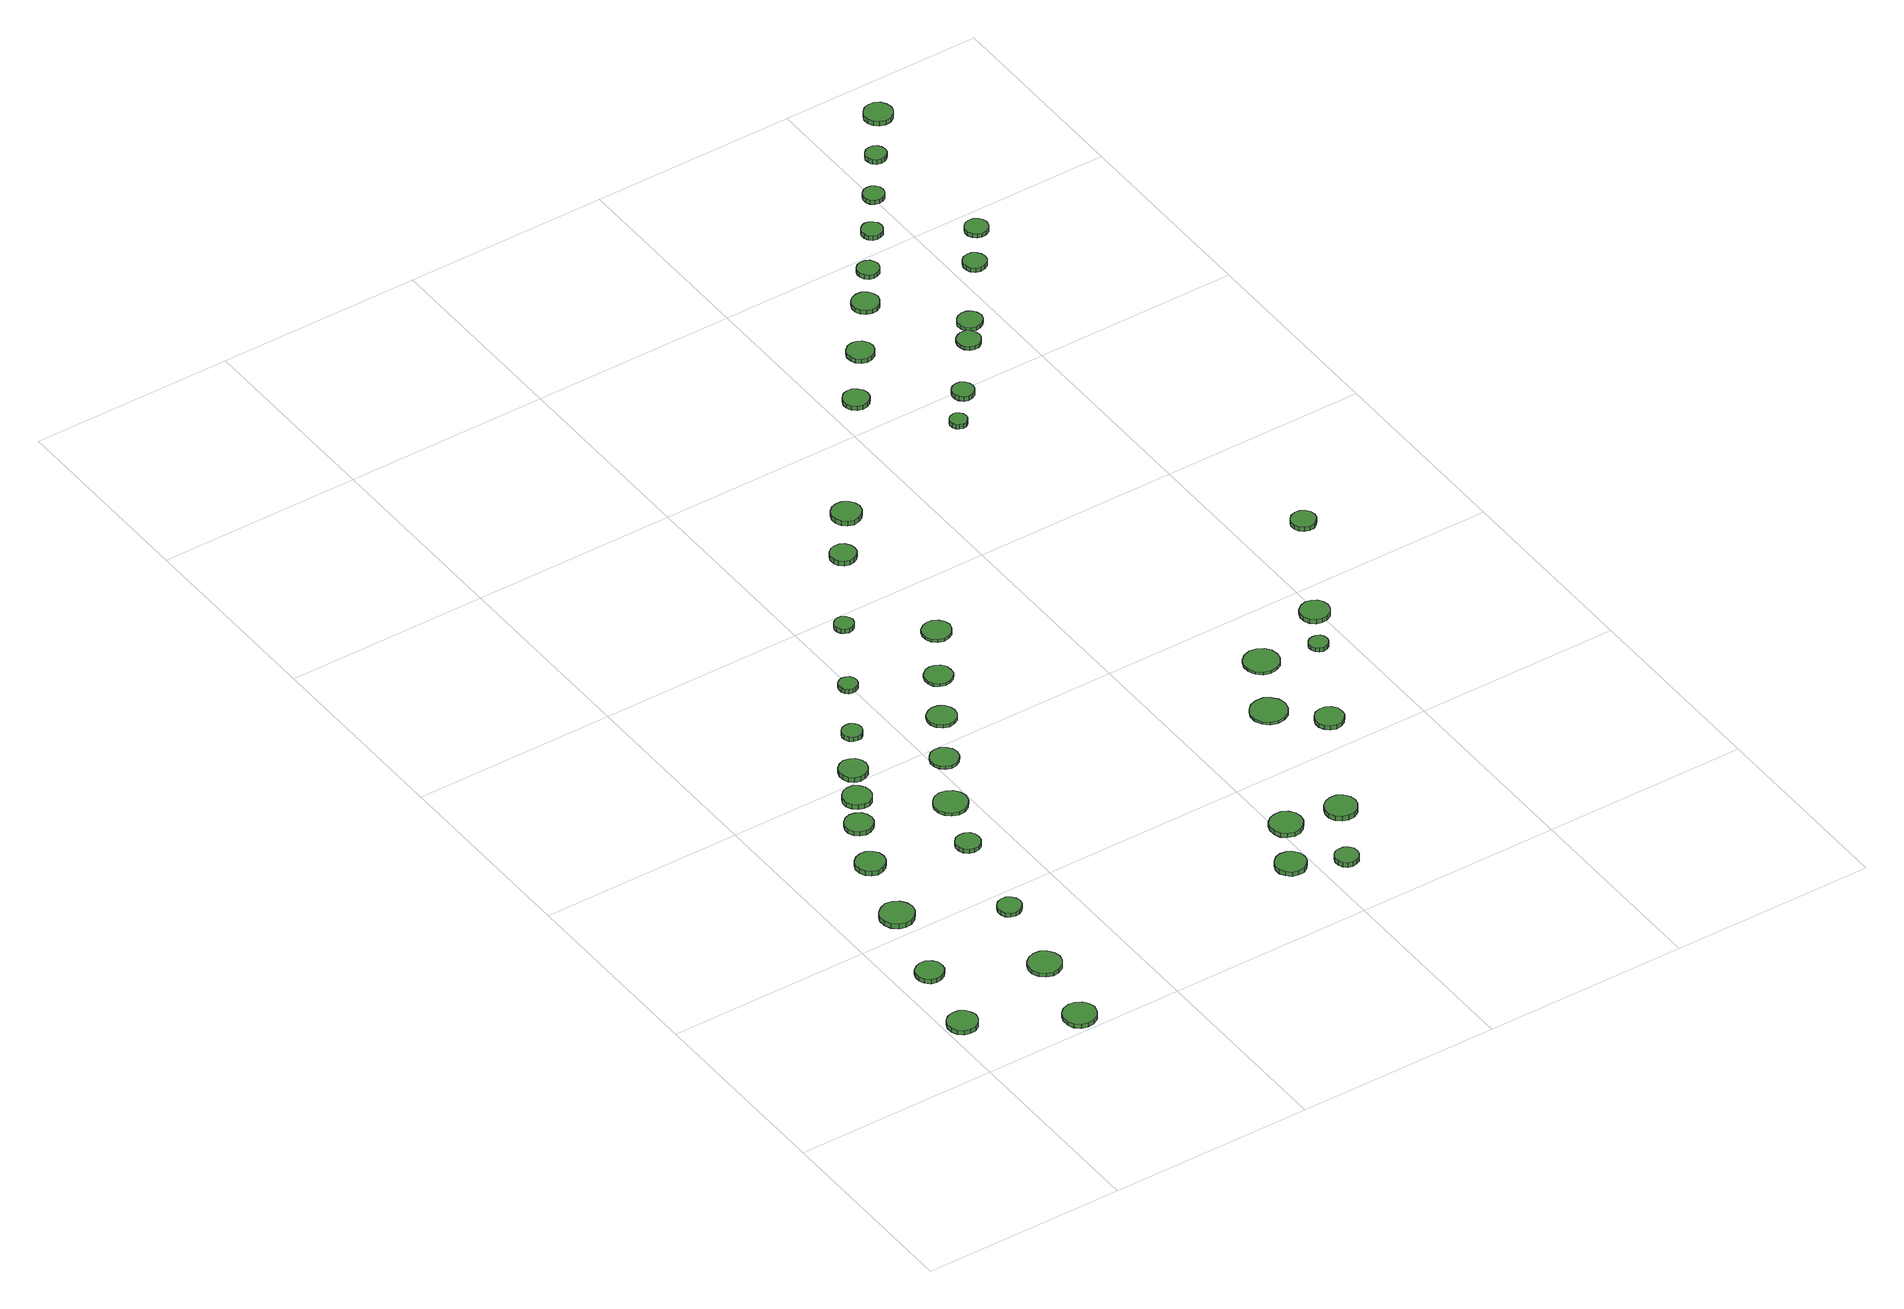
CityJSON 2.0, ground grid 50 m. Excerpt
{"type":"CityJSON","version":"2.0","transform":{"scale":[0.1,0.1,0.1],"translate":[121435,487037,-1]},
"CityObjects":{
"tree1":{"type":"SolitaryVegetationObject","attributes":{"function":"something"},"geometry":[{"type":"MultiSurface","lod":"1","boundaries":[[[0,1,2,3,4,5,6,7,8,9,10,11,12,13,14]],[[15,16,17,18,19,20,21,22,23,24,25,26,27,28,29]],[[0,29,28,1]],[[1,28,27,2]],[[2,27,26,3]],[[3,26,25,4]],[[4,25,24,5]],[[5,24,23,6]],[[6,23,22,7]],[[7,22,21,8]],[[8,21,20,9]],[[9,20,19,10]],[[10,19,18,11]],[[11,18,17,12]],[[12,17,16,13]],[[13,16,15,14]],[[14,15,29,0]]]}]},
"tree2":{"type":"SolitaryVegetationObject","attributes":{"function":"something"},"geometry":[{"type":"MultiSurface","lod":"1","boundaries":[[[30,31,32,33,34,35,36,37,38,39,40,41,42,43,44]],[[45,46,47,48,49,50,51,52,53,54,55,56,57,58,59]],[[30,59,58,31]],[[31,58,57,32]],[[32,57,56,33]],[[33,56,55,34]],[[34,55,54,35]],[[35,54,53,36]],[[36,53,52,37]],[[37,52,51,38]],[[38,51,50,39]],[[39,50,49,40]],[[40,49,48,41]],[[41,48,47,42]],[[42,47,46,43]],[[43,46,45,44]],[[44,45,59,30]]]}]},
"tree3":{"type":"SolitaryVegetationObject","attributes":{"function":"something"},"geometry":[{"type":"MultiSurface","lod":"1","boundaries":[[[60,61,62,63,64,65,66,67,68,69,70,71,72,73,74]],[[75,76,77,78,79,80,81,82,83,84,85,86,87,88,89]],[[60,89,88,61]],[[61,88,87,62]],[[62,87,86,63]],[[63,86,85,64]],[[64,85,84,65]],[[65,84,83,66]],[[66,83,82,67]],[[67,82,81,68]],[[68,81,80,69]],[[69,80,79,70]],[[70,79,78,71]],[[71,78,77,72]],[[72,77,76,73]],[[73,76,75,74]],[[74,75,89,60]]]}]},
"tree4":{"type":"SolitaryVegetationObject","attributes":{"function":"something"},"geometry":[{"type":"MultiSurface","lod":"1","boundaries":[[[90,91,92,93,94,95,96,97,98,99,100,101,102,103,104]],[[105,106,107,108,109,110,111,112,113,114,115,116,117,118,119]],[[90,119,118,91]],[[91,118,117,92]],[[92,117,116,93]],[[93,116,115,94]],[[94,115,114,95]],[[95,114,113,96]],[[96,113,112,97]],[[97,112,111,98]],[[98,111,110,99]],[[99,110,109,100]],[[100,109,108,101]],[[101,108,107,102]],[[102,107,106,103]],[[103,106,105,104]],[[104,105,119,90]]]}]},
"tree5":{"type":"SolitaryVegetationObject","attributes":{"function":"something"},"geometry":[{"type":"MultiSurface","lod":"1","boundaries":[[[120,121,122,123,124,125,126,127,128,129,130,131,132,133,134]],[[135,136,137,138,139,140,141,142,143,144,145,146,147,148,149]],[[120,149,148,121]],[[121,148,147,122]],[[122,147,146,123]],[[123,146,145,124]],[[124,145,144,125]],[[125,144,143,126]],[[126,143,142,127]],[[127,142,141,128]],[[128,141,140,129]],[[129,140,139,130]],[[130,139,138,131]],[[131,138,137,132]],[[132,137,136,133]],[[133,136,135,134]],[[134,135,149,120]]]}]},
"tree6":{"type":"SolitaryVegetationObject","attributes":{"function":"something"},"geometry":[{"type":"MultiSurface","lod":"1","boundaries":[[[150,151,152,153,154,155,156,157,158,159,160,161,162,163,164]],[[165,166,167,168,169,170,171,172,173,174,175,176,177,178,179]],[[150,179,178,151]],[[151,178,177,152]],[[152,177,176,153]],[[153,176,175,154]],[[154,175,174,155]],[[155,174,173,156]],[[156,173,172,157]],[[157,172,171,158]],[[158,171,170,159]],[[159,170,169,160]],[[160,169,168,161]],[[161,168,167,162]],[[162,167,166,163]],[[163,166,165,164]],[[164,165,179,150]]]}]},
"tree7":{"type":"SolitaryVegetationObject","attributes":{"function":"something"},"geometry":[{"type":"MultiSurface","lod":"1","boundaries":[[[180,181,182,183,184,185,186,187,188,189,190,191,192,193,194]],[[195,196,197,198,199,200,201,202,203,204,205,206,207,208,209]],[[180,209,208,181]],[[181,208,207,182]],[[182,207,206,183]],[[183,206,205,184]],[[184,205,204,185]],[[185,204,203,186]],[[186,203,202,187]],[[187,202,201,188]],[[188,201,200,189]],[[189,200,199,190]],[[190,199,198,191]],[[191,198,197,192]],[[192,197,196,193]],[[193,196,195,194]],[[194,195,209,180]]]}]},
"tree8":{"type":"SolitaryVegetationObject","attributes":{"function":"something"},"geometry":[{"type":"MultiSurface","lod":"1","boundaries":[[[210,211,212,213,214,215,216,217,218,219,220,221,222,223,224]],[[225,226,227,228,229,230,231,232,233,234,235,236,237,238,239]],[[210,239,238,211]],[[211,238,237,212]],[[212,237,236,213]],[[213,236,235,214]],[[214,235,234,215]],[[215,234,233,216]],[[216,233,232,217]],[[217,232,231,218]],[[218,231,230,219]],[[219,230,229,220]],[[220,229,228,221]],[[221,228,227,222]],[[222,227,226,223]],[[223,226,225,224]],[[224,225,239,210]]]}]},
"tree9":{"type":"SolitaryVegetationObject","attributes":{"function":"something"},"geometry":[{"type":"MultiSurface","lod":"1","boundaries":[[[240,241,242,243,244,245,246,247,248,249,250,251,252,253,254]],[[255,256,257,258,259,260,261,262,263,264,265,266,267,268,269]],[[240,269,268,241]],[[241,268,267,242]],[[242,267,266,243]],[[243,266,265,244]],[[244,265,264,245]],[[245,264,263,246]],[[246,263,262,247]],[[247,262,261,248]],[[248,261,260,249]],[[249,260,259,250]],[[250,259,258,251]],[[251,258,257,252]],[[252,257,256,253]],[[253,256,255,254]],[[254,255,269,240]]]}]},
"tree10":{"type":"SolitaryVegetationObject","attributes":{"function":"something"},"geometry":[{"type":"MultiSurface","lod":"1","boundaries":[[[270,271,272,273,274,275,276,277,278,279,280,281,282,283,284]],[[285,286,287,288,289,290,291,292,293,294,295,296,297,298,299]],[[270,299,298,271]],[[271,298,297,272]],[[272,297,296,273]],[[273,296,295,274]],[[274,295,294,275]],[[275,294,293,276]],[[276,293,292,277]],[[277,292,291,278]],[[278,291,290,279]],[[279,290,289,280]],[[280,289,288,281]],[[281,288,287,282]],[[282,287,286,283]],[[283,286,285,284]],[[284,285,299,270]]]}]},
"tree11":{"type":"SolitaryVegetationObject","attributes":{"function":"something"},"geometry":[{"type":"MultiSurface","lod":"1","boundaries":[[[300,301,302,303,304,305,306,307,308,309,310,311,312,313,314]],[[315,316,317,318,319,320,321,322,323,324,325,326,327,328,329]],[[300,329,328,301]],[[301,328,327,302]],[[302,327,326,303]],[[303,326,325,304]],[[304,325,324,305]],[[305,324,323,306]],[[306,323,322,307]],[[307,322,321,308]],[[308,321,320,309]],[[309,320,319,310]],[[310,319,318,311]],[[311,318,317,312]],[[312,317,316,313]],[[313,316,315,314]],[[314,315,329,300]]]}]},
"tree12":{"type":"SolitaryVegetationObject","attributes":{"function":"something"},"geometry":[{"type":"MultiSurface","lod":"1","boundaries":[[[330,331,332,333,334,335,336,337,338,339,340,341,342,343,344]],[[345,346,347,348,349,350,351,352,353,354,355,356,357,358,359]],[[330,359,358,331]],[[331,358,357,332]],[[332,357,356,333]],[[333,356,355,334]],[[334,355,354,335]],[[335,354,353,336]],[[336,353,352,337]],[[337,352,351,338]],[[338,351,350,339]],[[339,350,349,340]],[[340,349,348,341]],[[341,348,347,342]],[[342,347,346,343]],[[343,346,345,344]],[[344,345,359,330]]]}]},
"tree13":{"type":"SolitaryVegetationObject","attributes":{"function":"something"},"geometry":[{"type":"MultiSurface","lod":"1","boundaries":[[[360,361,362,363,364,365,366,367,368,369,370,371,372,373,374]],[[375,376,377,378,379,380,381,382,383,384,385,386,387,388,389]],[[360,389,388,361]],[[361,388,387,362]],[[362,387,386,363]],[[363,386,385,364]],[[364,385,384,365]],[[365,384,383,366]],[[366,383,382,367]],[[367,382,381,368]],[[368,381,380,369]],[[369,380,379,370]],[[370,379,378,371]],[[371,378,377,372]],[[372,377,376,373]],[[373,376,375,374]],[[374,375,389,360]]]}]},
"tree14":{"type":"SolitaryVegetationObject","attributes":{"function":"something"},"geometry":[{"type":"MultiSurface","lod":"1","boundaries":[[[390,391,392,393,394,395,396,397,398,399,400,401,402,403,404]],[[405,406,407,408,409,410,411,412,413,414,415,416,417,418,419]],[[390,419,418,391]],[[391,418,417,392]],[[392,417,416,393]],[[393,416,415,394]],[[394,415,414,395]],[[395,414,413,396]],[[396,413,412,397]],[[397,412,411,398]],[[398,411,410,399]],[[399,410,409,400]],[[400,409,408,401]],[[401,408,407,402]],[[402,407,406,403]],[[403,406,405,404]],[[404,405,419,390]]]}]},
"tree15":{"type":"SolitaryVegetationObject","attributes":{"function":"something"},"geometry":[{"type":"MultiSurface","lod":"1","boundaries":[[[420,421,422,423,424,425,426,427,428,429,430,431,432,433,434]],[[435,436,437,438,439,440,441,442,443,444,445,446,447,448,449]],[[420,449,448,421]],[[421,448,447,422]],[[422,447,446,423]],[[423,446,445,424]],[[424,445,444,425]],[[425,444,443,426]],[[426,443,442,427]],[[427,442,441,428]],[[428,441,440,429]],[[429,440,439,430]],[[430,439,438,431]],[[431,438,437,432]],[[432,437,436,433]],[[433,436,435,434]],[[434,435,449,420]]]}]},
"tree16":{"type":"SolitaryVegetationObject","attributes":{"function":"something"},"geometry":[{"type":"MultiSurface","lod":"1","boundaries":[[[450,451,452,453,454,455,456,457,458,459,460,461,462,463,464]],[[465,466,467,468,469,470,471,472,473,474,475,476,477,478,479]],[[450,479,478,451]],[[451,478,477,452]],[[452,477,476,453]],[[453,476,475,454]],[[454,475,474,455]],[[455,474,473,456]],[[456,473,472,457]],[[457,472,471,458]],[[458,471,470,459]],[[459,470,469,460]],[[460,469,468,461]],[[461,468,467,462]],[[462,467,466,463]],[[463,466,465,464]],[[464,465,479,450]]]}]},
"tree17":{"type":"SolitaryVegetationObject","attributes":{"function":"something"},"geometry":[{"type":"MultiSurface","lod":"1","boundaries":[[[480,481,482,483,484,485,486,487,488,489,490,491,492,493,494]],[[495,496,497,498,499,500,501,502,503,504,505,506,507,508,509]],[[480,509,508,481]],[[481,508,507,482]],[[482,507,506,483]],[[483,506,505,484]],[[484,505,504,485]],[[485,504,503,486]],[[486,503,502,487]],[[487,502,501,488]],[[488,501,500,489]],[[489,500,499,490]],[[490,499,498,491]],[[491,498,497,492]],[[492,497,496,493]],[[493,496,495,494]],[[494,495,509,480]]]}]},
"tree18":{"type":"SolitaryVegetationObject","attributes":{"function":"something"},"geometry":[{"type":"MultiSurface","lod":"1","boundaries":[[[510,511,512,513,514,515,516,517,518,519,520,521,522,523,524]],[[525,526,527,528,529,530,531,532,533,534,535,536,537,538,539]],[[510,539,538,511]],[[511,538,537,512]],[[512,537,536,513]],[[513,536,535,514]],[[514,535,534,515]],[[515,534,533,516]],[[516,533,532,517]],[[517,532,531,518]],[[518,531,530,519]],[[519,530,529,520]],[[520,529,528,521]],[[521,528,527,522]],[[522,527,526,523]],[[523,526,525,524]],[[524,525,539,510]]]}]},
"tree19":{"type":"SolitaryVegetationObject","attributes":{"function":"something"},"geometry":[{"type":"MultiSurface","lod":"1","boundaries":[[[540,541,542,543,544,545,546,547,548,549,550,551,552,553,554]],[[555,556,557,558,559,560,561,562,563,564,565,566,567,568,569]],[[540,569,568,541]],[[541,568,567,542]],[[542,567,566,543]],[[543,566,565,544]],[[544,565,564,545]],[[545,564,563,546]],[[546,563,562,547]],[[547,562,561,548]],[[548,561,560,549]],[[549,560,559,550]],[[550,559,558,551]],[[551,558,557,552]],[[552,557,556,553]],[[553,556,555,554]],[[554,555,569,540]]]}]},
"tree20":{"type":"SolitaryVegetationObject","attributes":{"function":"something"},"geometry":[{"type":"MultiSurface","lod":"1","boundaries":[[[570,571,572,573,574,575,576,577,578,579,580,581,582,583,584]],[[585,586,587,588,589,590,591,592,593,594,595,596,597,598,599]],[[570,599,598,571]],[[571,598,597,572]],[[572,597,596,573]],[[573,596,595,574]],[[574,595,594,575]],[[575,594,593,576]],[[576,593,592,577]],[[577,592,591,578]],[[578,591,590,579]],[[579,590,589,580]],[[580,589,588,581]],[[581,588,587,582]],[[582,587,586,583]],[[583,586,585,584]],[[584,585,599,570]]]}]},
"tree21":{"type":"SolitaryVegetationObject","attributes":{"function":"something"},"geometry":[{"type":"MultiSurface","lod":"1","boundaries":[[[600,601,602,603,604,605,606,607,608,609,610,611,612,613,614]],[[615,616,617,618,619,620,621,622,623,624,625,626,627,628,629]],[[600,629,628,601]],[[601,628,627,602]],[[602,627,626,603]],[[603,626,625,604]],[[604,625,624,605]],[[605,624,623,606]],[[606,623,622,607]],[[607,622,621,608]],[[608,621,620,609]],[[609,620,619,610]],[[610,619,618,611]],[[611,618,617,612]],[[612,617,616,613]],[[613,616,615,614]],[[614,615,629,600]]]}]},
"tree22":{"type":"SolitaryVegetationObject","attributes":{"function":"something"},"geometry":[{"type":"MultiSurface","lod":"1","boundaries":[[[630,631,632,633,634,635,636,637,638,639,640,641,642,643,644]],[[645,646,647,648,649,650,651,652,653,654,655,656,657,658,659]],[[630,659,658,631]],[[631,658,657,632]],[[632,657,656,633]],[[633,656,655,634]],[[634,655,654,635]],[[635,654,653,636]],[[636,653,652,637]],[[637,652,651,638]],[[638,651,650,639]],[[639,650,649,640]],[[640,649,648,641]],[[641,648,647,642]],[[642,647,646,643]],[[643,646,645,644]],[[644,645,659,630]]]}]},
"tree23":{"type":"SolitaryVegetationObject","attributes":{"function":"something"},"geometry":[{"type":"MultiSurface","lod":"1","boundaries":[[[660,661,662,663,664,665,666,667,668,669,670,671,672,673,674]],[[675,676,677,678,679,680,681,682,683,684,685,686,687,688,689]],[[660,689,688,661]],[[661,688,687,662]],[[662,687,686,663]],[[663,686,685,664]],[[664,685,684,665]],[[665,684,683,666]],[[666,683,682,667]],[[667,682,681,668]],[[668,681,680,669]],[[669,680,679,670]],[[670,679,678,671]],[[671,678,677,672]],[[672,677,676,673]],[[673,676,675,674]],[[674,675,689,660]]]}]},
"tree24":{"type":"SolitaryVegetationObject","attributes":{"function":"something"},"geometry":[{"type":"MultiSurface","lod":"1","boundaries":[[[690,691,692,693,694,695,696,697,698,699,700,701,702,703,704]],[[705,706,707,708,709,710,711,712,713,714,715,716,717,718,719]],[[690,719,718,691]],[[691,718,717,692]],[[692,717,716,693]],[[693,716,715,694]],[[694,715,714,695]],[[695,714,713,696]],[[696,713,712,697]],[[697,712,711,698]],[[698,711,710,699]],[[699,710,709,700]],[[700,709,708,701]],[[701,708,707,702]],[[702,707,706,703]],[[703,706,705,704]],[[704,705,719,690]]]}]},
"tree25":{"type":"SolitaryVegetationObject","attributes":{"function":"something"},"geometry":[{"type":"MultiSurface","lod":"1","boundaries":[[[720,721,722,723,724,725,726,727,728,729,730,731,732,733,734]],[[735,736,737,738,739,740,741,742,743,744,745,746,747,748,749]],[[720,749,748,721]],[[721,748,747,722]],[[722,747,746,723]],[[723,746,745,724]],[[724,745,744,725]],[[725,744,743,726]],[[726,743,742,727]],[[727,742,741,728]],[[728,741,740,729]],[[729,740,739,730]],[[730,739,738,731]],[[731,738,737,732]],[[732,737,736,733]],[[733,736,735,734]],[[734,735,749,720]]]}]},
"tree26":{"type":"SolitaryVegetationObject","attributes":{"function":"something"},"geometry":[{"type":"MultiSurface","lod":"1","boundaries":[[[750,751,752,753,754,755,756,757,758,759,760,761,762,763,764]],[[765,766,767,768,769,770,771,772,773,774,775,776,777,778,779]],[[750,779,778,751]],[[751,778,777,752]],[[752,777,776,753]],[[753,776,775,754]],[[754,775,774,755]],[[755,774,773,756]],[[756,773,772,757]],[[757,772,771,758]],[[758,771,770,759]],[[759,770,769,760]],[[760,769,768,761]],[[761,768,767,762]],[[762,767,766,763]],[[763,766,765,764]],[[764,765,779,750]]]}]},
"tree27":{"type":"SolitaryVegetationObject","attributes":{"function":"something"},"geometry":[{"type":"MultiSurface","lod":"1","boundaries":[[[780,781,782,783,784,785,786,787,788,789,790,791,792,793,794]],[[795,796,797,798,799,800,801,802,803,804,805,806,807,808,809]],[[780,809,808,781]],[[781,808,807,782]],[[782,807,806,783]],[[783,806,805,784]],[[784,805,804,785]],[[785,804,803,786]],[[786,803,802,787]],[[787,802,801,788]],[[788,801,800,789]],[[789,800,799,790]],[[790,799,798,791]],[[791,798,797,792]],[[792,797,796,793]],[[793,796,795,794]],[[794,795,809,780]]]}]},
"tree28":{"type":"SolitaryVegetationObject","attributes":{"function":"something"},"geometry":[{"type":"MultiSurface","lod":"1","boundaries":[[[810,811,812,813,814,815,816,817,818,819,820,821,822,823,824]],[[825,826,827,828,829,830,831,832,833,834,835,836,837,838,839]],[[810,839,838,811]],[[811,838,837,812]],[[812,837,836,813]],[[813,836,835,814]],[[814,835,834,815]],[[815,834,833,816]],[[816,833,832,817]],[[817,832,831,818]],[[818,831,830,819]],[[819,830,829,820]],[[820,829,828,821]],[[821,828,827,822]],[[822,827,826,823]],[[823,826,825,824]],[[824,825,839,810]]]}]},
"tree29":{"type":"SolitaryVegetationObject","attributes":{"function":"something"},"geometry":[{"type":"MultiSurface","lod":"1","boundaries":[[[840,841,842,843,844,845,846,847,848,849,850,851,852,853,854]],[[855,856,857,858,859,860,861,862,863,864,865,866,867,868,869]],[[840,869,868,841]],[[841,868,867,842]],[[842,867,866,843]],[[843,866,865,844]],[[844,865,864,845]],[[845,864,863,846]],[[846,863,862,847]],[[847,862,861,848]],[[848,861,860,849]],[[849,860,859,850]],[[850,859,858,851]],[[851,858,857,852]],[[852,857,856,853]],[[853,856,855,854]],[[854,855,869,840]]]}]},
"tree30":{"type":"SolitaryVegetationObject","attributes":{"function":"something"},"geometry":[{"type":"MultiSurface","lod":"1","boundaries":[[[870,871,872,873,874,875,876,877,878,879,880,881,882,883,884]],[[885,886,887,888,889,890,891,892,893,894,895,896,897,898,899]],[[870,899,898,871]],[[871,898,897,872]],[[872,897,896,873]],[[873,896,895,874]],[[874,895,894,875]],[[875,894,893,876]],[[876,893,892,877]],[[877,892,891,878]],[[878,891,890,879]],[[879,890,889,880]],[[880,889,888,881]],[[881,888,887,882]],[[882,887,886,883]],[[883,886,885,884]],[[884,885,899,870]]]}]},
"tree31":{"type":"SolitaryVegetationObject","attributes":{"function":"something"},"geometry":[{"type":"MultiSurface","lod":"1","boundaries":[[[900,901,902,903,904,905,906,907,908,909,910,911,912,913,914]],[[915,916,917,918,919,920,921,922,923,924,925,926,927,928,929]],[[900,929,928,901]],[[901,928,927,902]],[[902,927,926,903]],[[903,926,925,904]],[[904,925,924,905]],[[905,924,923,906]],[[906,923,922,907]],[[907,922,921,908]],[[908,921,920,909]],[[909,920,919,910]],[[910,919,918,911]],[[911,918,917,912]],[[912,917,916,913]],[[913,916,915,914]],[[914,915,929,900]]]}]},
"tree32":{"type":"SolitaryVegetationObject","attributes":{"function":"something"},"geometry":[{"type":"MultiSurface","lod":"1","boundaries":[[[930,931,932,933,934,935,936,937,938,939,940,941,942,943,944]],[[945,946,947,948,949,950,951,952,953,954,955,956,957,958,959]],[[930,959,958,931]],[[931,958,957,932]],[[932,957,956,933]],[[933,956,955,934]],[[934,955,954,935]],[[935,954,953,936]],[[936,953,952,937]],[[937,952,951,938]],[[938,951,950,939]],[[939,950,949,940]],[[940,949,948,941]],[[941,948,947,942]],[[942,947,946,943]],[[943,946,945,944]],[[944,945,959,930]]]}]},
"tree33":{"type":"SolitaryVegetationObject","attributes":{"function":"something"},"geometry":[{"type":"MultiSurface","lod":"1","boundaries":[[[960,961,962,963,964,965,966,967,968,969,970,971,972,973,974]],[[975,976,977,978,979,980,981,982,983,984,985,986,987,988,989]],[[960,989,988,961]],[[961,988,987,962]],[[962,987,986,963]],[[963,986,985,964]],[[964,985,984,965]],[[965,984,983,966]],[[966,983,982,967]],[[967,982,981,968]],[[968,981,980,969]],[[969,980,979,970]],[[970,979,978,971]],[[971,978,977,972]],[[972,977,976,973]],[[973,976,975,974]],[[974,975,989,960]]]}]},
"tree34":{"type":"SolitaryVegetationObject","attributes":{"function":"something"},"geometry":[{"type":"MultiSurface","lod":"1","boundaries":[[[990,991,992,993,994,995,996,997,998,999,1000,1001,1002,1003,1004]],[[1005,1006,1007,1008,1009,1010,1011,1012,1013,1014,1015,1016,1017,1018,1019]],[[990,1019,1018,991]],[[991,1018,1017,992]],[[992,1017,1016,993]],[[993,1016,1015,994]],[[994,1015,1014,995]],[[995,1014,1013,996]],[[996,1013,1012,997]],[[997,1012,1011,998]],[[998,1011,1010,999]],[[999,1010,1009,1000]],[[1000,1009,1008,1001]],[[1001,1008,1007,1002]],[[1002,1007,1006,1003]],[[1003,1006,1005,1004]],[[1004,1005,1019,990]]]}]},
"tree35":{"type":"SolitaryVegetationObject","attributes":{"function":"something"},"geometry":[{"type":"MultiSurface","lod":"1","boundaries":[[[1020,1021,1022,1023,1024,1025,1026,1027,1028,1029,1030,1031,1032,1033,1034]],[[1035,1036,1037,1038,1039,1040,1041,1042,1043,1044,1045,1046,1047,1048,1049]],[[1020,1049,1048,1021]],[[1021,1048,1047,1022]],[[1022,1047,1046,1023]],[[1023,1046,1045,1024]],[[1024,1045,1044,1025]],[[1025,1044,1043,1026]],[[1026,1043,1042,1027]],[[1027,1042,1041,1028]],[[1028,1041,1040,1029]],[[1029,1040,1039,1030]],[[1030,1039,1038,1031]],[[1031,1038,1037,1032]],[[1032,1037,1036,1033]],[[1033,1036,1035,1034]],[[1034,1035,1049,1020]]]}]},
"tree36":{"type":"SolitaryVegetationObject","attributes":{"function":"something"},"geometry":[{"type":"MultiSurface","lod":"1","boundaries":[[[1050,1051,1052,1053,1054,1055,1056,1057,1058,1059,1060,1061,1062,1063,1064]],[[1065,1066,1067,1068,1069,1070,1071,1072,1073,1074,1075,1076,1077,1078,1079]],[[1050,1079,1078,1051]],[[1051,1078,1077,1052]],[[1052,1077,1076,1053]],[[1053,1076,1075,1054]],[[1054,1075,1074,1055]],[[1055,1074,1073,1056]],[[1056,1073,1072,1057]],[[1057,1072,1071,1058]],[[1058,1071,1070,1059]],[[1059,1070,1069,1060]],[[1060,1069,1068,1061]],[[1061,1068,1067,1062]],[[1062,1067,1066,1063]],[[1063,1066,1065,1064]],[[1064,1065,1079,1050]]]}]},
"tree37":{"type":"SolitaryVegetationObject","attributes":{"function":"something"},"geometry":[{"type":"MultiSurface","lod":"1","boundaries":[[[1080,1081,1082,1083,1084,1085,1086,1087,1088,1089,1090,1091,1092,1093,1094]],[[1095,1096,1097,1098,1099,1100,1101,1102,1103,1104,1105,1106,1107,1108,1109]],[[1080,1109,1108,1081]],[[1081,1108,1107,1082]],[[1082,1107,1106,1083]],[[1083,1106,1105,1084]],[[1084,1105,1104,1085]],[[1085,1104,1103,1086]],[[1086,1103,1102,1087]],[[1087,1102,1101,1088]],[[1088,1101,1100,1089]],[[1089,1100,1099,1090]],[[1090,1099,1098,1091]],[[1091,1098,1097,1092]],[[1092,1097,1096,1093]],[[1093,1096,1095,1094]],[[1094,1095,1109,1080]]]}]},
"tree38":{"type":"SolitaryVegetationObject","attributes":{"function":"something"},"geometry":[{"type":"MultiSurface","lod":"1","boundaries":[[[1110,1111,1112,1113,1114,1115,1116,1117,1118,1119,1120,1121,1122,1123,1124]],[[1125,1126,1127,1128,1129,1130,1131,1132,1133,1134,1135,1136,1137,1138,1139]],[[1110,1139,1138,1111]],[[1111,1138,1137,1112]],[[1112,1137,1136,1113]],[[1113,1136,1135,1114]],[[1114,1135,1134,1115]],[[1115,1134,1133,1116]],[[1116,1133,1132,1117]],[[1117,1132,1131,1118]],[[1118,1131,1130,1119]],[[1119,1130,1129,1120]],[[1120,1129,1128,1121]],[[1121,1128,1127,1122]],[[1122,1127,1126,1123]],[[1123,1126,1125,1124]],[[1124,1125,1139,1110]]]}]},
"tree39":{"type":"SolitaryVegetationObject","attributes":{"function":"something"},"geometry":[{"type":"MultiSurface","lod":"1","boundaries":[[[1140,1141,1142,1143,1144,1145,1146,1147,1148,1149,1150,1151,1152,1153,1154]],[[1155,1156,1157,1158,1159,1160,1161,1162,1163,1164,1165,1166,1167,1168,1169]],[[1140,1169,1168,1141]],[[1141,1168,1167,1142]],[[1142,1167,1166,1143]],[[1143,1166,1165,1144]],[[1144,1165,1164,1145]],[[1145,1164,1163,1146]],[[1146,1163,1162,1147]],[[1147,1162,1161,1148]],[[1148,1161,1160,1149]],[[1149,1160,1159,1150]],[[1150,1159,1158,1151]],[[1151,1158,1157,1152]],[[1152,1157,1156,1153]],[[1153,1156,1155,1154]],[[1154,1155,1169,1140]]]}]},
"tree40":{"type":"SolitaryVegetationObject","attributes":{"function":"something"},"geometry":[{"type":"MultiSurface","lod":"1","boundaries":[[[1170,1171,1172,1173,1174,1175,1176,1177,1178,1179,1180,1181,1182,1183,1184]],[[1185,1186,1187,1188,1189,1190,1191,1192,1193,1194,1195,1196,1197,1198,1199]],[[1170,1199,1198,1171]],[[1171,1198,1197,1172]],[[1172,1197,1196,1173]],[[1173,1196,1195,1174]],[[1174,1195,1194,1175]],[[1175,1194,1193,1176]],[[1176,1193,1192,1177]],[[1177,1192,1191,1178]],[[1178,1191,1190,1179]],[[1179,1190,1189,1180]],[[1180,1189,1188,1181]],[[1181,1188,1187,1182]],[[1182,1187,1186,1183]],[[1183,1186,1185,1184]],[[1184,1185,1199,1170]]]}]},
"tree41":{"type":"SolitaryVegetationObject","attributes":{"function":"something"},"geometry":[{"type":"MultiSurface","lod":"1","boundaries":[[[1200,1201,1202,1203,1204,1205,1206,1207,1208,1209,1210,1211,1212,1213,1214]],[[1215,1216,1217,1218,1219,1220,1221,1222,1223,1224,1225,1226,1227,1228,1229]],[[1200,1229,1228,1201]],[[1201,1228,1227,1202]],[[1202,1227,1226,1203]],[[1203,1226,1225,1204]],[[1204,1225,1224,1205]],[[1205,1224,1223,1206]],[[1206,1223,1222,1207]],[[1207,1222,1221,1208]],[[1208,1221,1220,1209]],[[1209,1220,1219,1210]],[[1210,1219,1218,1211]],[[1211,1218,1217,1212]],[[1212,1217,1216,1213]],[[1213,1216,1215,1214]],[[1214,1215,1229,1200]]]}]},
"tree42":{"type":"SolitaryVegetationObject","attributes":{"function":"something"},"geometry":[{"type":"MultiSurface","lod":"1","boundaries":[[[1230,1231,1232,1233,1234,1235,1236,1237,1238,1239,1240,1241,1242,1243,1244]],[[1245,1246,1247,1248,1249,1250,1251,1252,1253,1254,1255,1256,1257,1258,1259]],[[1230,1259,1258,1231]],[[1231,1258,1257,1232]],[[1232,1257,1256,1233]],[[1233,1256,1255,1234]],[[1234,1255,1254,1235]],[[1235,1254,1253,1236]],[[1236,1253,1252,1237]],[[1237,1252,1251,1238]],[[1238,1251,1250,1239]],[[1239,1250,1249,1240]],[[1240,1249,1248,1241]],[[1241,1248,1247,1242]],[[1242,1247,1246,1243]],[[1243,1246,1245,1244]],[[1244,1245,1259,1230]]]}]},
"tree43":{"type":"SolitaryVegetationObject","attributes":{"function":"something"},"geometry":[{"type":"MultiSurface","lod":"1","boundaries":[[[1260,1261,1262,1263,1264,1265,1266,1267,1268,1269,1270,1271,1272,1273,1274]],[[1275,1276,1277,1278,1279,1280,1281,1282,1283,1284,1285,1286,1287,1288,1289]],[[1260,1289,1288,1261]],[[1261,1288,1287,1262]],[[1262,1287,1286,1263]],[[1263,1286,1285,1264]],[[1264,1285,1284,1265]],[[1265,1284,1283,1266]],[[1266,1283,1282,1267]],[[1267,1282,1281,1268]],[[1268,1281,1280,1269]],[[1269,1280,1279,1270]],[[1270,1279,1278,1271]],[[1271,1278,1277,1272]],[[1272,1277,1276,1273]],[[1273,1276,1275,1274]],[[1274,1275,1289,1260]]]}]},
"tree44":{"type":"SolitaryVegetationObject","attributes":{"function":"something"},"geometry":[{"type":"MultiSurface","lod":"1","boundaries":[[[1290,1291,1292,1293,1294,1295,1296,1297,1298,1299,1300,1301,1302,1303,1304]],[[1305,1306,1307,1308,1309,1310,1311,1312,1313,1314,1315,1316,1317,1318,1319]],[[1290,1319,1318,1291]],[[1291,1318,1317,1292]],[[1292,1317,1316,1293]],[[1293,1316,1315,1294]],[[1294,1315,1314,1295]],[[1295,1314,1313,1296]],[[1296,1313,1312,1297]],[[1297,1312,1311,1298]],[[1298,1311,1310,1299]],[[1299,1310,1309,1300]],[[1300,1309,1308,1301]],[[1301,1308,1307,1302]],[[1302,1307,1306,1303]],[[1303,1306,1305,1304]],[[1304,1305,1319,1290]]]}]},
"tree45":{"type":"SolitaryVegetationObject","attributes":{"function":"something"},"geometry":[{"type":"MultiSurface","lod":"1","boundaries":[[[1320,1321,1322,1323,1324,1325,1326,1327,1328,1329,1330,1331,1332,1333,1334]],[[1335,1336,1337,1338,1339,1340,1341,1342,1343,1344,1345,1346,1347,1348,1349]],[[1320,1349,1348,1321]],[[1321,1348,1347,1322]],[[1322,1347,1346,1323]],[[1323,1346,1345,1324]],[[1324,1345,1344,1325]],[[1325,1344,1343,1326]],[[1326,1343,1342,1327]],[[1327,1342,1341,1328]],[[1328,1341,1340,1329]],[[1329,1340,1339,1330]],[[1330,1339,1338,1331]],[[1331,1338,1337,1332]],[[1332,1337,1336,1333]],[[1333,1336,1335,1334]],[[1334,1335,1349,1320]]]}]}
},
"vertices":[
[80,172,17],[76,186,17],[68,198,17],[55,206,17],[40,207,17],[26,203,17],[14,193,17],[8,179,17],[8,164,17],[14,150,17],[26,140,17],[40,136,17],[55,137,17],[68,145,17],[76,157,17],[76,157,6],[68,145,6],[55,137,6],[40,136,6],[26,140,6],[14,150,6],[8,164,6],[8,179,6],[14,193,6],[26,203,6],[40,207,6],[55,206,6],[68,198,6],[76,186,6],[80,172,6],
[115,357,18],[113,371,18],[104,382,18],[92,389,18],[79,390,18],[66,386,18],[55,377,18],[50,364,18],[50,350,18],[55,338,18],[66,328,18],[79,324,18],[92,326,18],[104,332,18],[113,344,18],[113,344,6],[104,332,6],[92,326,6],[79,324,6],[66,328,6],[55,338,6],[50,350,6],[50,364,6],[55,377,6],[66,386,6],[79,390,6],[92,389,6],[104,382,6],[113,371,6],[115,357,6],
[312,48,17],[308,64,17],[299,77,17],[284,85,17],[268,87,17],[252,82,17],[240,71,17],[234,56,17],[234,39,17],[240,24,17],[252,13,17],[268,8,17],[284,10,17],[299,18,17],[308,31,17],[308,31,6],[299,18,6],[284,10,6],[268,8,6],[252,13,6],[240,24,6],[234,39,6],[234,56,6],[240,71,6],[252,82,6],[268,87,6],[284,85,6],[299,77,6],[308,64,6],[312,48,6],
[173,558,23],[169,575,23],[159,588,23],[145,597,23],[128,599,23],[112,593,23],[99,582,23],[92,567,23],[92,550,23],[99,534,23],[112,523,23],[128,518,23],[145,519,23],[159,528,23],[169,542,23],[169,542,10],[159,528,10],[145,519,10],[128,518,10],[112,523,10],[99,534,10],[92,550,10],[92,567,10],[99,582,10],[112,593,10],[128,599,10],[145,597,10],[159,588,10],[169,575,10],[173,558,10],
[349,239,16],[345,255,16],[336,268,16],[321,277,16],[305,278,16],[289,273,16],[277,262,16],[270,247,16],[270,230,16],[277,215,16],[289,204,16],[305,199,16],[321,201,16],[336,209,16],[345,223,16],[345,223,6],[336,209,6],[321,201,6],[305,199,6],[289,204,6],[277,215,6],[270,230,6],[270,247,6],[277,262,6],[289,273,6],[305,278,6],[321,277,6],[336,268,6],[345,255,6],[349,239,6],
[220,740,22],[217,755,22],[208,766,22],[195,774,22],[181,775,22],[167,771,22],[156,761,22],[150,748,22],[150,733,22],[156,719,22],[167,710,22],[181,705,22],[195,707,22],[208,714,22],[217,726,22],[217,726,9],[208,714,9],[195,707,9],[181,705,9],[167,710,9],[156,719,9],[150,733,9],[150,748,9],[156,761,9],[167,771,9],[181,775,9],[195,774,9],[208,766,9],[217,755,9],[220,740,9],
[385,446,17],[382,458,17],[375,468,17],[365,474,17],[353,475,17],[342,471,17],[333,463,17],[328,452,17],[328,440,17],[333,429,17],[342,421,17],[353,418,17],[365,419,17],[375,425,17],[382,435,17],[382,435,6],[375,425,6],[365,419,6],[353,418,6],[342,421,6],[333,429,6],[328,440,6],[328,452,6],[333,463,6],[342,471,6],[353,475,6],[365,474,6],[375,468,6],[382,458,6],[385,446,6],
[277,871,18],[274,885,18],[266,896,18],[253,903,18],[240,905,18],[226,900,18],[216,891,18],[210,878,18],[210,864,18],[216,851,18],[226,842,18],[240,838,18],[253,839,18],[266,846,18],[274,857,18],[274,857,6],[266,846,6],[253,839,6],[240,838,6],[226,842,6],[216,851,6],[210,864,6],[210,878,6],[216,891,6],[226,900,6],[240,905,6],[253,903,6],[266,896,6],[274,885,6],[277,871,6],
[326,950,19],[323,964,19],[315,975,19],[303,983,19],[288,984,19],[275,980,19],[264,970,19],[258,957,19],[258,943,19],[264,930,19],[275,920,19],[288,916,19],[303,917,19],[315,924,19],[323,936,19],[323,936,6],[315,924,6],[303,917,6],[288,916,6],[275,920,6],[264,930,6],[258,943,6],[258,957,6],[264,970,6],[275,980,6],[288,984,6],[303,983,6],[315,975,6],[323,964,6],[326,950,6],
[435,682,17],[433,694,17],[426,704,17],[415,710,17],[403,711,17],[391,708,17],[382,699,17],[377,688,17],[377,676,17],[382,665,17],[391,656,17],[403,653,17],[415,654,17],[426,660,17],[433,670,17],[433,670,6],[426,660,6],[415,654,6],[403,653,6],[391,656,6],[382,665,6],[377,676,6],[377,688,6],[382,699,6],[391,708,6],[403,711,6],[415,710,6],[426,704,6],[433,694,6],[435,682,6],
[372,1033,19],[369,1047,19],[361,1058,19],[349,1065,19],[335,1067,19],[321,1062,19],[311,1053,19],[305,1040,19],[305,1026,19],[311,1013,19],[321,1003,19],[335,999,19],[349,1001,19],[361,1008,19],[369,1019,19],[369,1019,6],[361,1008,6],[349,1001,6],[335,999,6],[321,1003,6],[311,1013,6],[305,1026,6],[305,1040,6],[311,1053,6],[321,1062,6],[335,1067,6],[349,1065,6],[361,1058,6],[369,1047,6],[372,1033,6],
[494,820,14],[490,836,14],[480,850,14],[466,858,14],[449,860,14],[433,855,14],[421,843,14],[414,828,14],[414,811,14],[421,796,14],[433,785,14],[449,779,14],[466,781,14],[480,790,14],[490,803,14],[490,803,6],[480,790,6],[466,781,6],[449,779,6],[433,785,6],[421,796,6],[414,811,6],[414,828,6],[421,843,6],[433,855,6],[449,860,6],[466,858,6],[480,850,6],[490,836,6],[494,820,6],
[435,1144,18],[433,1154,18],[427,1162,18],[419,1167,18],[409,1168,18],[399,1165,18],[391,1158,18],[387,1149,18],[387,1139,18],[391,1129,18],[399,1123,18],[409,1120,18],[419,1121,18],[427,1126,18],[433,1134,18],[433,1134,6],[427,1126,6],[419,1121,6],[409,1120,6],[399,1123,6],[391,1129,6],[387,1139,6],[387,1149,6],[391,1158,6],[399,1165,6],[409,1168,6],[419,1167,6],[427,1162,6],[433,1154,6],[435,1144,6],
[564,957,14],[561,971,14],[553,982,14],[541,989,14],[527,991,14],[513,987,14],[503,977,14],[497,964,14],[497,950,14],[503,937,14],[513,928,14],[527,923,14],[541,925,14],[553,932,14],[561,943,14],[561,943,6],[553,932,6],[541,925,6],[527,923,6],[513,928,6],[503,937,6],[497,950,6],[497,964,6],[503,977,6],[513,987,6],[527,991,6],[541,989,6],[553,982,6],[561,971,6],[564,957,6],
[519,1286,18],[517,1295,18],[512,1302,18],[503,1307,18],[494,1308,18],[485,1305,18],[478,1299,18],[475,1290,18],[475,1281,18],[478,1272,18],[485,1266,18],[494,1263,18],[503,1264,18],[512,1269,18],[517,1276,18],[517,1276,6],[512,1269,6],[503,1264,6],[494,1263,6],[485,1266,6],[478,1272,6],[475,1281,6],[475,1290,6],[478,1299,6],[485,1305,6],[494,1308,6],[503,1307,6],[512,1302,6],[517,1295,6],[519,1286,6],
[642,1080,14],[639,1094,14],[631,1106,14],[618,1113,14],[604,1115,14],[590,1110,14],[579,1101,14],[573,1087,14],[573,1073,14],[579,1060,14],[590,1050,14],[604,1045,14],[618,1047,14],[631,1054,14],[639,1066,14],[639,1066,6],[631,1054,6],[618,1047,6],[604,1045,6],[590,1050,6],[579,1060,6],[573,1073,6],[573,1087,6],[579,1101,6],[590,1110,6],[604,1115,6],[618,1113,6],[631,1106,6],[639,1094,6],[642,1080,6],
[985,212,26],[982,227,26],[973,239,26],[960,247,26],[944,249,26],[930,244,26],[919,234,26],[912,220,26],[912,204,26],[919,191,26],[930,180,26],[944,176,26],[960,177,26],[973,185,26],[982,197,26],[982,197,14],[973,185,14],[960,177,14],[944,176,14],[930,180,14],[919,191,14],[912,204,14],[912,220,14],[919,234,14],[930,244,14],[944,249,14],[960,247,14],[973,239,14],[982,227,14],[985,212,14],
[714,1202,14],[712,1215,14],[703,1227,14],[691,1234,14],[678,1235,14],[665,1231,14],[654,1221,14],[649,1209,14],[649,1195,14],[654,1182,14],[665,1173,14],[678,1169,14],[691,1170,14],[703,1177,14],[712,1188,14],[712,1188,6],[703,1177,6],[691,1170,6],[678,1169,6],[665,1173,6],[654,1182,6],[649,1195,6],[649,1209,6],[654,1221,6],[665,1231,6],[678,1235,6],[691,1234,6],[703,1227,6],[712,1215,6],[714,1202,6],
[630,1464,18],[628,1473,18],[623,1481,18],[614,1486,18],[605,1487,18],[596,1484,18],[589,1477,18],[585,1469,18],[585,1459,18],[589,1450,18],[596,1444,18],[605,1441,18],[614,1442,18],[623,1447,18],[628,1455,18],[628,1455,6],[623,1447,6],[614,1442,6],[605,1441,6],[596,1444,6],[589,1450,6],[585,1459,6],[585,1469,6],[589,1477,6],[596,1484,6],[605,1487,6],[614,1486,6],[623,1481,6],[628,1473,6],[630,1464,6],
[1092,162,26],[1090,174,26],[1083,183,26],[1073,189,26],[1061,190,26],[1050,187,26],[1042,179,26],[1037,168,26],[1037,157,26],[1042,146,26],[1050,138,26],[1061,134,26],[1073,136,26],[1083,141,26],[1090,151,26],[1090,151,13],[1083,141,13],[1073,136,13],[1061,134,13],[1050,138,13],[1042,146,13],[1037,157,13],[1037,168,13],[1042,179,13],[1050,187,13],[1061,190,13],[1073,189,13],[1083,183,13],[1090,174,13],[1092,162,13],
[1061,338,19],[1058,354,19],[1048,368,19],[1034,376,19],[1018,377,19],[1002,372,19],[990,361,19],[984,347,19],[984,330,19],[990,315,19],[1002,305,19],[1018,299,19],[1034,301,19],[1048,309,19],[1058,323,19],[1058,323,7],[1048,309,7],[1034,301,7],[1018,299,7],[1002,305,7],[990,315,7],[984,330,7],[984,347,7],[990,361,7],[1002,372,7],[1018,377,7],[1034,376,7],[1048,368,7],[1058,354,7],[1061,338,7],
[800,1333,14],[797,1347,14],[788,1358,14],[776,1365,14],[762,1367,14],[748,1362,14],[737,1353,14],[732,1340,14],[732,1326,14],[737,1312,14],[748,1303,14],[762,1298,14],[776,1300,14],[788,1307,14],[797,1319,14],[797,1319,6],[788,1307,6],[776,1300,6],[762,1298,6],[748,1303,6],[737,1312,6],[732,1326,6],[732,1340,6],[737,1353,6],[748,1362,6],[762,1367,6],[776,1365,6],[788,1358,6],[797,1347,6],[800,1333,6],
[773,1666,20],[771,1678,20],[763,1689,20],[752,1695,20],[739,1696,20],[727,1692,20],[717,1684,20],[712,1672,20],[712,1659,20],[717,1647,20],[727,1639,20],[739,1635,20],[752,1636,20],[763,1643,20],[771,1653,20],[771,1653,7],[763,1643,7],[752,1636,7],[739,1635,7],[727,1639,7],[717,1647,7],[712,1659,7],[712,1672,7],[717,1684,7],[727,1692,7],[739,1696,7],[752,1695,7],[763,1689,7],[771,1678,7],[773,1666,7],
[1192,318,20],[1189,333,20],[1179,346,20],[1166,354,20],[1150,355,20],[1135,350,20],[1123,340,20],[1117,325,20],[1117,310,20],[1123,295,20],[1135,285,20],[1150,280,20],[1166,281,20],[1179,289,20],[1189,302,20],[1189,302,7],[1179,289,7],[1166,281,7],[1150,280,7],[1135,285,7],[1123,295,7],[1117,310,7],[1117,325,7],[1123,340,7],[1135,350,7],[1150,355,7],[1166,354,7],[1179,346,7],[1189,333,7],[1192,318,7],
[861,1775,25],[858,1789,25],[849,1801,25],[836,1809,25],[822,1810,25],[808,1806,25],[797,1796,25],[791,1782,25],[791,1768,25],[797,1754,25],[808,1745,25],[822,1740,25],[836,1742,25],[849,1749,25],[858,1761,25],[858,1761,12],[849,1749,12],[836,1742,12],[822,1740,12],[808,1745,12],[797,1754,12],[791,1768,12],[791,1782,12],[797,1796,12],[808,1806,12],[822,1810,12],[836,1809,12],[849,1801,12],[858,1789,12],[861,1775,12],
[1259,690,13],[1255,708,13],[1244,722,13],[1229,732,13],[1210,733,13],[1193,728,13],[1180,716,13],[1172,699,13],[1172,681,13],[1180,664,13],[1193,652,13],[1210,646,13],[1229,648,13],[1244,657,13],[1255,672,13],[1255,672,6],[1244,657,6],[1229,648,6],[1210,646,6],[1193,652,6],[1180,664,6],[1172,681,6],[1172,699,6],[1180,716,6],[1193,728,6],[1210,733,6],[1229,732,6],[1244,722,6],[1255,708,6],[1259,690,6],
[1345,592,17],[1342,606,17],[1333,618,17],[1321,625,17],[1307,626,17],[1293,622,17],[1283,612,17],[1277,599,17],[1277,585,17],[1283,572,17],[1293,563,17],[1307,558,17],[1321,560,17],[1333,567,17],[1342,579,17],[1342,579,6],[1333,567,6],[1321,560,6],[1307,558,6],[1293,563,6],[1283,572,6],[1277,585,6],[1277,599,6],[1283,612,6],[1293,622,6],[1307,626,6],[1321,625,6],[1333,618,6],[1342,606,6],[1345,592,6],
[1341,842,13],[1338,859,13],[1327,873,13],[1312,882,13],[1295,884,13],[1278,878,13],[1265,867,13],[1258,851,13],[1258,833,13],[1265,817,13],[1278,805,13],[1295,800,13],[1312,802,13],[1327,810,13],[1338,825,13],[1338,825,6],[1327,810,6],[1312,802,6],[1295,800,6],[1278,805,6],[1265,817,6],[1258,833,6],[1258,851,6],[1265,867,6],[1278,878,6],[1295,884,6],[1312,882,6],[1327,873,6],[1338,859,6],[1341,842,6],
[1460,821,17],[1458,830,17],[1453,838,17],[1444,842,17],[1435,843,17],[1426,841,17],[1419,834,17],[1415,826,17],[1415,816,17],[1419,807,17],[1426,801,17],[1435,798,17],[1444,799,17],[1453,804,17],[1458,811,17],[1458,811,6],[1453,804,6],[1444,799,6],[1435,798,6],[1426,801,6],[1419,807,6],[1415,816,6],[1415,826,6],[1419,834,6],[1426,841,6],[1435,843,6],[1444,842,6],[1453,838,6],[1458,830,6],[1460,821,6],
[1100,2095,21],[1098,2108,21],[1090,2118,21],[1079,2125,21],[1066,2126,21],[1054,2122,21],[1044,2113,21],[1039,2101,21],[1039,2089,21],[1044,2077,21],[1054,2068,21],[1066,2064,21],[1079,2066,21],[1090,2072,21],[1098,2082,21],[1098,2082,9],[1090,2072,9],[1079,2066,9],[1066,2064,9],[1054,2068,9],[1044,2077,9],[1039,2089,9],[1039,2101,9],[1044,2113,9],[1054,2122,9],[1066,2126,9],[1079,2125,9],[1090,2118,9],[1098,2108,9],[1100,2095,9],
[1527,916,18],[1524,930,18],[1516,942,18],[1503,949,18],[1489,951,18],[1475,946,18],[1464,937,18],[1458,923,18],[1458,909,18],[1464,896,18],[1475,886,18],[1489,882,18],[1503,883,18],[1516,890,18],[1524,902,18],[1524,902,6],[1516,890,6],[1503,883,6],[1489,882,6],[1475,886,6],[1464,896,6],[1458,909,6],[1458,923,6],[1464,937,6],[1475,946,6],[1489,951,6],[1503,949,6],[1516,942,6],[1524,930,6],[1527,916,6],
[1233,1903,25],[1231,1911,25],[1226,1918,25],[1219,1923,25],[1210,1923,25],[1202,1921,25],[1196,1915,25],[1192,1907,25],[1192,1898,25],[1196,1890,25],[1202,1885,25],[1210,1882,25],[1219,1883,25],[1226,1887,25],[1231,1894,25],[1231,1894,12],[1226,1887,12],[1219,1883,12],[1210,1882,12],[1202,1885,12],[1196,1890,12],[1192,1898,12],[1192,1907,12],[1196,1915,12],[1202,1921,12],[1210,1923,12],[1219,1923,12],[1226,1918,12],[1231,1911,12],[1233,1903,12],
[1205,2229,18],[1202,2242,18],[1194,2253,18],[1182,2260,18],[1169,2261,18],[1156,2257,18],[1146,2248,18],[1141,2236,18],[1141,2222,18],[1146,2210,18],[1156,2201,18],[1169,2197,18],[1182,2198,18],[1194,2205,18],[1202,2216,18],[1202,2216,6],[1194,2205,6],[1182,2198,6],[1169,2197,6],[1156,2201,6],[1146,2210,6],[1141,2222,6],[1141,2236,6],[1146,2248,6],[1156,2257,6],[1169,2261,6],[1182,2260,6],[1194,2253,6],[1202,2242,6],[1205,2229,6],
[1308,1988,19],[1306,1998,19],[1300,2007,19],[1290,2013,19],[1280,2014,19],[1269,2010,19],[1261,2003,19],[1257,1993,19],[1257,1983,19],[1261,1973,19],[1269,1965,19],[1280,1962,19],[1290,1963,19],[1300,1969,19],[1306,1977,19],[1306,1977,6],[1300,1969,6],[1290,1963,6],[1280,1962,6],[1269,1965,6],[1261,1973,6],[1257,1983,6],[1257,1993,6],[1261,2003,6],[1269,2010,6],[1280,2014,6],[1290,2013,6],[1300,2007,6],[1306,1998,6],[1308,1988,6],
[1310,2364,18],[1307,2377,18],[1299,2388,18],[1288,2395,18],[1274,2396,18],[1261,2392,18],[1251,2383,18],[1246,2371,18],[1246,2357,18],[1251,2345,18],[1261,2336,18],[1274,2332,18],[1288,2333,18],[1299,2340,18],[1307,2351,18],[1307,2351,6],[1299,2340,6],[1288,2333,6],[1274,2332,6],[1261,2336,6],[1251,2345,6],[1246,2357,6],[1246,2371,6],[1251,2383,6],[1261,2392,6],[1274,2396,6],[1288,2395,6],[1299,2388,6],[1307,2377,6],[1310,2364,6],
[1676,1187,24],[1673,1199,24],[1666,1208,24],[1655,1215,24],[1643,1216,24],[1631,1212,24],[1622,1204,24],[1617,1193,24],[1617,1180,24],[1622,1169,24],[1631,1161,24],[1643,1157,24],[1655,1158,24],[1666,1165,24],[1673,1175,24],[1673,1175,12],[1666,1165,12],[1655,1158,12],[1643,1157,12],[1631,1161,12],[1622,1169,12],[1617,1180,12],[1617,1193,12],[1622,1204,12],[1631,1212,12],[1643,1216,12],[1655,1215,12],[1666,1208,12],[1673,1199,12],[1676,1187,12],
[1423,2130,16],[1420,2141,16],[1413,2151,16],[1403,2157,16],[1391,2158,16],[1380,2154,16],[1371,2146,16],[1367,2135,16],[1367,2124,16],[1371,2113,16],[1380,2105,16],[1391,2101,16],[1403,2102,16],[1413,2108,16],[1420,2118,16],[1420,2118,6],[1413,2108,6],[1403,2102,6],[1391,2101,6],[1380,2105,6],[1371,2113,6],[1367,2124,6],[1367,2135,6],[1371,2146,6],[1380,2154,6],[1391,2158,6],[1403,2157,6],[1413,2151,6],[1420,2141,6],[1423,2130,6],
[1375,2457,18],[1372,2468,18],[1366,2477,18],[1356,2482,18],[1346,2483,18],[1335,2480,18],[1327,2472,18],[1323,2462,18],[1323,2452,18],[1327,2442,18],[1335,2434,18],[1346,2431,18],[1356,2432,18],[1366,2437,18],[1372,2446,18],[1372,2446,6],[1366,2437,6],[1356,2432,6],[1346,2431,6],[1335,2434,6],[1327,2442,6],[1323,2452,6],[1323,2462,6],[1327,2472,6],[1335,2480,6],[1346,2483,6],[1356,2482,6],[1366,2477,6],[1372,2468,6],[1375,2457,6],
[1464,2184,16],[1461,2196,16],[1454,2206,16],[1443,2212,16],[1431,2213,16],[1419,2209,16],[1410,2201,16],[1405,2190,16],[1405,2178,16],[1410,2166,16],[1419,2158,16],[1431,2154,16],[1443,2156,16],[1454,2162,16],[1461,2172,16],[1461,2172,6],[1454,2162,6],[1443,2156,6],[1431,2154,6],[1419,2158,6],[1410,2166,6],[1405,2178,6],[1405,2190,6],[1410,2201,6],[1419,2209,6],[1431,2213,6],[1443,2212,6],[1454,2206,6],[1461,2196,6],[1464,2184,6],
[1457,2564,18],[1455,2575,18],[1448,2583,18],[1439,2589,18],[1429,2590,18],[1419,2586,18],[1411,2579,18],[1407,2570,18],[1407,2559,18],[1411,2549,18],[1419,2542,18],[1429,2539,18],[1439,2540,18],[1448,2545,18],[1455,2554,18],[1455,2554,6],[1448,2545,6],[1439,2540,6],[1429,2539,6],[1419,2542,6],[1411,2549,6],[1407,2559,6],[1407,2570,6],[1411,2579,6],[1419,2586,6],[1429,2590,6],[1439,2589,6],[1448,2583,6],[1455,2575,6],[1457,2564,6],
[1586,2347,17],[1583,2358,17],[1577,2367,17],[1567,2373,17],[1555,2374,17],[1544,2371,17],[1535,2363,17],[1531,2352,17],[1531,2341,17],[1535,2330,17],[1544,2322,17],[1555,2319,17],[1567,2320,17],[1577,2326,17],[1583,2335,17],[1583,2335,6],[1577,2326,6],[1567,2320,6],[1555,2319,6],[1544,2322,6],[1535,2330,6],[1531,2341,6],[1531,2352,6],[1535,2363,6],[1544,2371,6],[1555,2374,6],[1567,2373,6],[1577,2367,6],[1583,2358,6],[1586,2347,6],
[1530,2665,18],[1528,2675,18],[1522,2684,18],[1513,2689,18],[1502,2690,18],[1492,2687,18],[1484,2680,18],[1480,2670,18],[1480,2660,18],[1484,2650,18],[1492,2643,18],[1502,2640,18],[1513,2641,18],[1522,2646,18],[1528,2655,18],[1528,2655,6],[1522,2646,6],[1513,2641,6],[1502,2640,6],[1492,2643,6],[1484,2650,6],[1480,2660,6],[1480,2670,6],[1484,2680,6],[1492,2687,6],[1502,2690,6],[1513,2689,6],[1522,2684,6],[1528,2675,6],[1530,2665,6],
[1656,2443,17],[1653,2454,17],[1647,2463,17],[1637,2469,17],[1625,2470,17],[1614,2467,17],[1606,2459,17],[1601,2449,17],[1601,2437,17],[1606,2427,17],[1614,2419,17],[1625,2415,17],[1637,2417,17],[1647,2422,17],[1653,2432,17],[1653,2432,6],[1647,2422,6],[1637,2417,6],[1625,2415,6],[1614,2419,6],[1606,2427,6],[1601,2437,6],[1601,2449,6],[1606,2459,6],[1614,2467,6],[1625,2470,6],[1637,2469,6],[1647,2463,6],[1653,2454,6],[1656,2443,6],
[1608,2771,25],[1606,2782,25],[1600,2790,25],[1591,2795,25],[1581,2796,25],[1571,2793,25],[1563,2786,25],[1559,2777,25],[1559,2766,25],[1563,2757,25],[1571,2750,25],[1581,2747,25],[1591,2748,25],[1600,2753,25],[1606,2761,25],[1606,2761,12],[1600,2753,12],[1591,2748,12],[1581,2747,12],[1571,2750,12],[1563,2757,12],[1559,2766,12],[1559,2777,12],[1563,2786,12],[1571,2793,12],[1581,2796,12],[1591,2795,12],[1600,2790,12],[1606,2782,12],[1608,2771,12],
[1701,2885,26],[1698,2899,26],[1690,2911,26],[1678,2918,26],[1664,2919,26],[1650,2915,26],[1640,2905,26],[1634,2893,26],[1634,2878,26],[1640,2865,26],[1650,2856,26],[1664,2852,26],[1678,2853,26],[1690,2860,26],[1698,2872,26],[1698,2872,13],[1690,2860,13],[1678,2853,13],[1664,2852,13],[1650,2856,13],[1640,2865,13],[1634,2878,13],[1634,2893,13],[1640,2905,13],[1650,2915,13],[1664,2919,13],[1678,2918,13],[1690,2911,13],[1698,2899,13],[1701,2885,13]
]}
